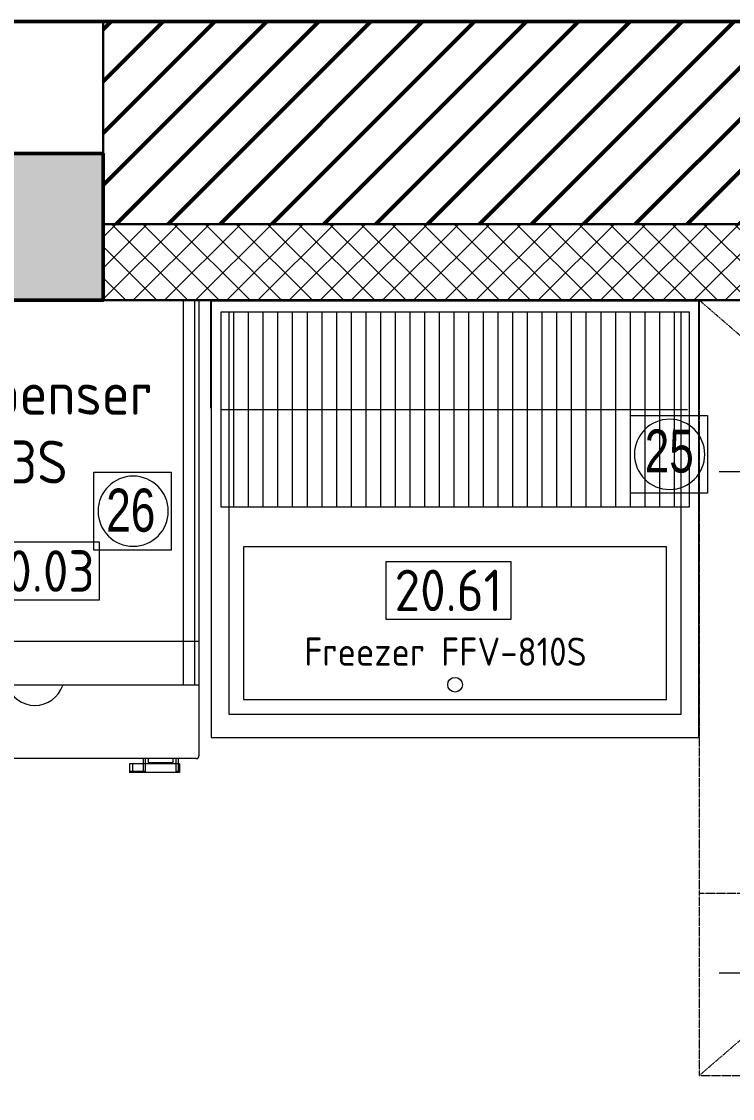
# Model space of a CAD drawing. Header units: inches. Extents: x 15 to 18199, y 5 to 12862.
# Drawn here: x 4551 to 5762, y 8767 to 10602 of the extents above; entities that cross this region are included whole.
import ezdxf
from ezdxf.enums import TextEntityAlignment as Align

# ---------------------------------------------------------------- set-up
doc = ezdxf.new("R2010")
doc.units = ezdxf.units.IN
doc.header["$MEASUREMENT"] = 0
doc.linetypes.add('STRICHPUNKT', pattern=[1, 0.5, -0.25, 0, -0.25])
doc.layers.add('13003-01 AR 02MA-A1-01 Ground Floor Plan$0$XREF-MIN-MUK-STR$0$S-TONE-Ground', color=8, linetype='Continuous')
doc.layers.add('210', color=250, linetype='Continuous')
for name, color, linetype, lineweight in [('200', 7, 'Continuous', 13), ('260G', 250, 'Continuous', 13), ('410', 4, 'Continuous', 25), ('410AB', 90, 'Continuous', 13), ('410P', 4, 'Continuous', 13), ('500', 4, 'Continuous', 13), ('610', 4, 'STRICHPUNKT', 13), ('arrow', 75, 'Continuous', 13), ('ceiling', 31, 'Continuous', 5)]:
    doc.layers.add(name, color=color, linetype=linetype, lineweight=lineweight)
doc.styles.add('A', font='swisscl.ttf')
doc.styles.add('ISO8', font='isocp.shx')

# ---------------------------------------------------------------- blocks, each defined once
blk = doc.blocks.new('POS_G')
at = {"layer": '410P'}
blk.add_lwpolyline([(-106.1, -49.5), (-106.1, 49.5), (106.1, 49.5), (106.1, -49.5)], close=True, dxfattribs=at)
at = {"layer": '410P', "color": 3, "style": 'ISO8'}
blk.add_attdef('POS', text='', height=70.7, dxfattribs=at).set_placement((0, 0), align=Align.MIDDLE)
blk = doc.blocks.new('D-Rost')
at = {"layer": '200', "color": 8}
for p, q in [((-376.5, 0), (-376.5, 332)), ((-351.5, 0), (-351.5, 332)), ((-326.5, 0), (-326.5, 332)), ((-301.5, 0), (-301.5, 332)), ((-276.5, 0), (-276.5, 332)), ((-251.5, 0), (-251.5, 332)), ((-226.5, 0), (-226.5, 332)), ((-201.5, 0), (-201.5, 332)), ((-176.5, 0), (-176.5, 332)), ((-151.5, 0), (-151.5, 332)), ((-126.5, 0), (-126.5, 332)), ((-101.5, 0), (-101.5, 332)), ((-76.5, 0), (-76.5, 332)), ((-51.5, 0), (-51.5, 332)), ((-26.5, 0), (-26.5, 332)), ((-1.5, 0), (-1.5, 332)), ((23.5, 0), (23.5, 332)), ((48.5, 0), (48.5, 332)), ((73.5, 0), (73.5, 332)), ((98.5, 0), (98.5, 332)), ((123.5, 0), (123.5, 332)), ((148.5, 0), (148.5, 332)), ((173.5, 0), (173.5, 332)), ((198.5, 0), (198.5, 332)), ((223.5, 0), (223.5, 332)), ((248.5, 0), (248.5, 332)), ((273.5, 0), (273.5, 332)), ((298.5, 0), (298.5, 332)), ((323.5, 0), (323.5, 332)), ((348.5, 0), (348.5, 332)), ((373.5, 0), (373.5, 332)), ((-399, 166), (396, 166))]:
    blk.add_line(p, q, dxfattribs=at)
at = {"layer": '200', "color": 8, "flags": 128}
blk.add_lwpolyline([(-399, 0), (399, 0), (399, 332), (-399, 332)], close=True, dxfattribs=at)
blk = doc.blocks.new('D-Fry Rack')
at = {"layer": '200'}
for p, q in [((-415, 0), (-416, 0)), ((-416, -184), (-416, 0)), ((-415, -184), (-415, 0)), ((415, 0), (416, 0)), ((415, -184), (415, 0)), ((416, -184), (416, 0)), ((-415, -1), (415, -1)), ((-415, -184), (-416, -184)), ((415, -184), (416, -184))]:
    blk.add_line(p, q, dxfattribs=at)
blk = doc.blocks.new('D-FFV-810S')
at = {"layer": '200', "linetype": 'Continuous'}
for points in [[(-415, -745), (415, -745), (415, 0), (-415, 0)], [(-385, -705), (385, -705), (385, -20), (-385, -20)], [(-360, -680), (360, -680), (360, -420), (-360, -420)]]:
    blk.add_lwpolyline(points, close=True, dxfattribs=at)
blk.add_circle((0, -655), 12.5, dxfattribs=at)
blk = doc.blocks.new('D-FFV-810S-Fry Rack')
at = {"linetype": 'Continuous'}
blk.add_blockref('D-FFV-810S', (0, 0), dxfattribs=at)
at = {"layer": '200'}
for name, p in [('D-Fry Rack', (0, 0)), ('D-Rost', (0, -352))]:
    blk.add_blockref(name, p, dxfattribs=at)
blk = doc.blocks.new('A$C5CDE3079')
blk.add_blockref('D-FFV-810S-Fry Rack', (416, 745))
blk.add_blockref('POS_G', (404.8, 250.7)).add_auto_attribs({'POS': '20.61'})
at = {"layer": '210', "color": 4, "style": 'ISO8'}
blk.add_text('Freezer FFV-810S', height=48, dxfattribs=at).set_placement((159.3, 122.3))
blk = doc.blocks.new('A$C367B1A75')
at = {"layer": '260G'}
for p, q in [((0, 804.7), (0, 28.7)), ((559.8, 804.7), (0, 804.7)), ((8, 804.7), (8, 148.7)), ((27.1, 804.7), (27.1, 148.7)), ((532.7, 804.7), (532.7, 148.7)), ((552.2, 804.7), (552.2, 148.7)), ((559.8, 804.7), (559.8, 28.7)), ((559.8, 223.6), (0, 223.6)), ((559.8, 148.7), (0, 148.7)), ((554.8, 23.7), (5, 23.7)), ((35.8, 23.7), (35.8, 0)), ((39.1, 23.7), (39.1, 0)), ((44.4, 23.7), (44.4, 16.4)), ((86.4, 23.7), (86.4, 16.4)), ((91.6, 23.7), (91.6, 0)), ((95.1, 23.7), (95.1, 0)), ((464.9, 23.7), (464.9, 0)), ((468.2, 23.7), (468.2, 0)), ((473.5, 23.7), (473.5, 16.4)), ((515.5, 23.7), (515.5, 16.4)), ((520.7, 23.7), (520.7, 0)), ((524.2, 23.7), (524.2, 0)), ((12.6, 15.1), (12.6, 0)), ((91.6, 15.1), (12.6, 15.1)), ((39.1, 1.7), (12.6, 1.7)), ((17.6, 15.1), (17.6, 0)), ((86.4, 16.4), (44.4, 16.4)), ((97.9, 15.1), (91.6, 15.1)), ((97.9, 1.7), (91.6, 1.7)), ((97.9, 15.1), (97.9, 0)), ((441.7, 15.1), (441.7, 0)), ((520.7, 15.1), (441.7, 15.1)), ((468.2, 1.7), (441.7, 1.7)), ((446.7, 15.1), (446.7, 0)), ((515.5, 16.4), (473.5, 16.4)), ((527, 15.1), (520.7, 15.1)), ((527, 1.7), (520.7, 1.7)), ((527, 15.1), (527, 0)), ((91.6, 0), (12.6, 0)), ((97.9, 0), (91.6, 0)), ((520.7, 0), (441.7, 0)), ((527, 0), (520.7, 0))]:
    blk.add_line(p, q, dxfattribs=at)
for centre, radius, start, end in [((280.6, 164.4), 50, 198.4007, 341.5993), ((5, 28.7), 5, 180, 270), ((554.8, 28.7), 5, 270, 0)]:
    blk.add_arc(centre, radius, start, end, dxfattribs=at)
blk = doc.blocks.new('A$C420123D0')
blk.add_blockref('A$C367B1A75', (0, 0))
blk.add_blockref('POS_G', (283.7, 343.5)).add_auto_attribs({'POS': '90.03'})
at = {"layer": '410', "style": 'ISO8'}
for s, p in [('Dispenser', (83.2, 609.7)), ('F3D3S', (88.3, 492.6))]:
    blk.add_text(s, height=73.11, dxfattribs=at).set_placement(p)
blk = doc.blocks.new('A$C285064C4')
at = {"layer": '410AB'}
for p, q in [((75, 0, 10027229803.1), (75, 150, 10027229803.1)), ((0, 75, 10027229803.1), (150, 75, 10027229803.1))]:
    blk.add_line(p, q, dxfattribs=at)
blk.add_circle((75, 75, 10027229803.1), 15, dxfattribs=at)
blk = doc.blocks.new('A$C0A803AA6')
at = {"layer": '410AB', "flags": 128}
blk.add_lwpolyline([(1013.5, 1120.8), (1013.5, 870.8), (513.5, 870.8), (513.5, 1120.8)], close=True, dxfattribs=at)
at = {"layer": '410AB'}
blk.add_solid([(1013.5, 1120.8), (587.7, 1054), (513.5, 1120.8), (513.5, 870.8)], dxfattribs=at)
at = {"layer": '610'}
for p, q in [((0, 310), (0, 1320.8)), ((1527, 1320.8), (0, 1320.8)), ((1527, 0), (0, 1320.8)), ((0, 0), (1527, 1320.8)), ((1527, 1320.8), (1527, 310)), ((0, 0), (0, 310)), ((1527, 310), (0, 310)), ((1527, 0), (1527, 310)), ((0, 0), (1527, 0))]:
    blk.add_line(p, q, dxfattribs=at)
at = {"rotation": 180}
for p in [(183.6, 1103.6, -10027229803.1), (1493.4, 1103.6, -10027229803.1), (183.6, 249.1, -10027229803.1), (1493.4, 249.1, -10027229803.1)]:
    blk.add_blockref('A$C285064C4', p, dxfattribs=at)
blk = doc.blocks.new('A$C6C05235F')
blk.add_blockref('A$C0A803AA6', (0, 290.3))
blk = doc.blocks.new('WEE')
at = {"layer": 'arrow', "color": 1}
for p, q in [((31.4, -209.5), (31.4, -76.9)), ((31.4, -76.9), (163, -76.9)), ((163, -76.9), (163, -209.5)), ((163, -209.5), (31.4, -209.5))]:
    blk.add_line(p, q, dxfattribs=at)
blk.add_ellipse((98.2, -143.2), major_axis=(0, 59.8), ratio=1, start_param=-1.570506, end_param=4.712679, dxfattribs=at)

msp = doc.modelspace()

# ---------------------------------------------------------------- hatches: boundary and pattern name
at = {"lineweight": 50, "ltscale": 0.1}
h = msp.add_hatch(dxfattribs=at)
h.set_pattern_fill('ANSI31', color=5, scale=500, style=0)
h.set_pattern_definition([(45, (-178838.73, -1700645.184), (-44.1941738, 44.1941738), [])])
h.paths.add_polyline_path([(4690.2, 10376.6), (4690.2, 10256.6), (6390.2, 10256.6), (6390.2, 10436.6), (6440.2, 10436.6), (8140.2, 10436.6), (8190.2, 10436.6), (8190.2, 10256.6), (9940.2, 10256.6), (9940.2, 8766.6), (10330.2, 8766.6), (10330.2, 9801.6), (10080.2, 9801.6), (10080.2, 10601.6), (4690.2, 10601.6)])
at = {"layer": '13003-01 AR 02MA-A1-01 Ground Floor Plan$0$XREF-MIN-MUK-STR$0$S-TONE-Ground', "lineweight": 50}
msp.add_hatch(color=256, dxfattribs=at).paths.add_polyline_path([(3670.2, 10376.6), (4690.2, 10376.6), (4690.2, 10126.6), (3670.2, 10126.6)])
at = {"layer": 'ceiling', "lineweight": 20, "ltscale": 0.1}
h = msp.add_hatch(dxfattribs=at)
h.set_pattern_fill('ANSI37', color=6, scale=300, style=0)
h.set_pattern_definition([(45, (-178838.728, -1700645.184), (-26.5165043, 26.5165043), []), (135, (-178838.728, -1700645.184), (-26.5165043, -26.5165043), [])])
h.paths.add_polyline_path([(4690.2, 10126.6), (7215.2, 10126.6), (7215.2, 10256.6), (4690.2, 10256.6)])

# ---------------------------------------------------------------- linework, layer by layer
at = {"lineweight": 50, "ltscale": 0.1}
msp.add_line((3670.2, 10601.6), (10330.2, 10601.6), dxfattribs=at)
at = {"lineweight": 30, "ltscale": 0.1}
for p, q in [((4690.2, 10376.6), (4690.2, 10601.6)), ((4690.2, 10126.6), (4690.2, 10256.6)), ((4690.2, 10256.6), (6390.2, 10256.6)), ((4690.2, 10256.6), (7215.2, 10256.6)), ((3670.2, 10126.6), (4690.2, 10126.6)), ((4690.2, 10126.6), (7215.2, 10126.6))]:
    msp.add_line(p, q, dxfattribs=at)
at = {"lineweight": 50, "ltscale": 0.1}
msp.add_lwpolyline([(3670.2, 10376.6), (4690.2, 10376.6), (4690.2, 10126.6), (3670.2, 10126.6)], close=True, dxfattribs=at)

# ---------------------------------------------------------------- block references
at = {"lineweight": 50}
for p in [(5556.5, 10007.3, 0), (4643.2, 9910.4, 0)]:
    msp.add_blockref('WEE', p, dxfattribs=at)
at = {"layer": '500', "lineweight": 50}
for name, p in [('A$C6C05235F', (5705.4, 8515.5, 0)), ('A$C420123D0', (4293.5, 9321.9, 0)), ('A$C5CDE3079', (4873.4, 9381.6, 0))]:
    msp.add_blockref(name, p, dxfattribs=at)

# ---------------------------------------------------------------- texts
at = {"layer": 'arrow', "color": 1, "lineweight": 50, "style": 'A'}
for s, p in [('25', (5612.4, 9833.2, 0)), ('26', (4695.5, 9732.4, 0))]:
    msp.add_text(s, height=73.21, dxfattribs=at).set_placement(p)

doc.saveas('drawing.dxf')
